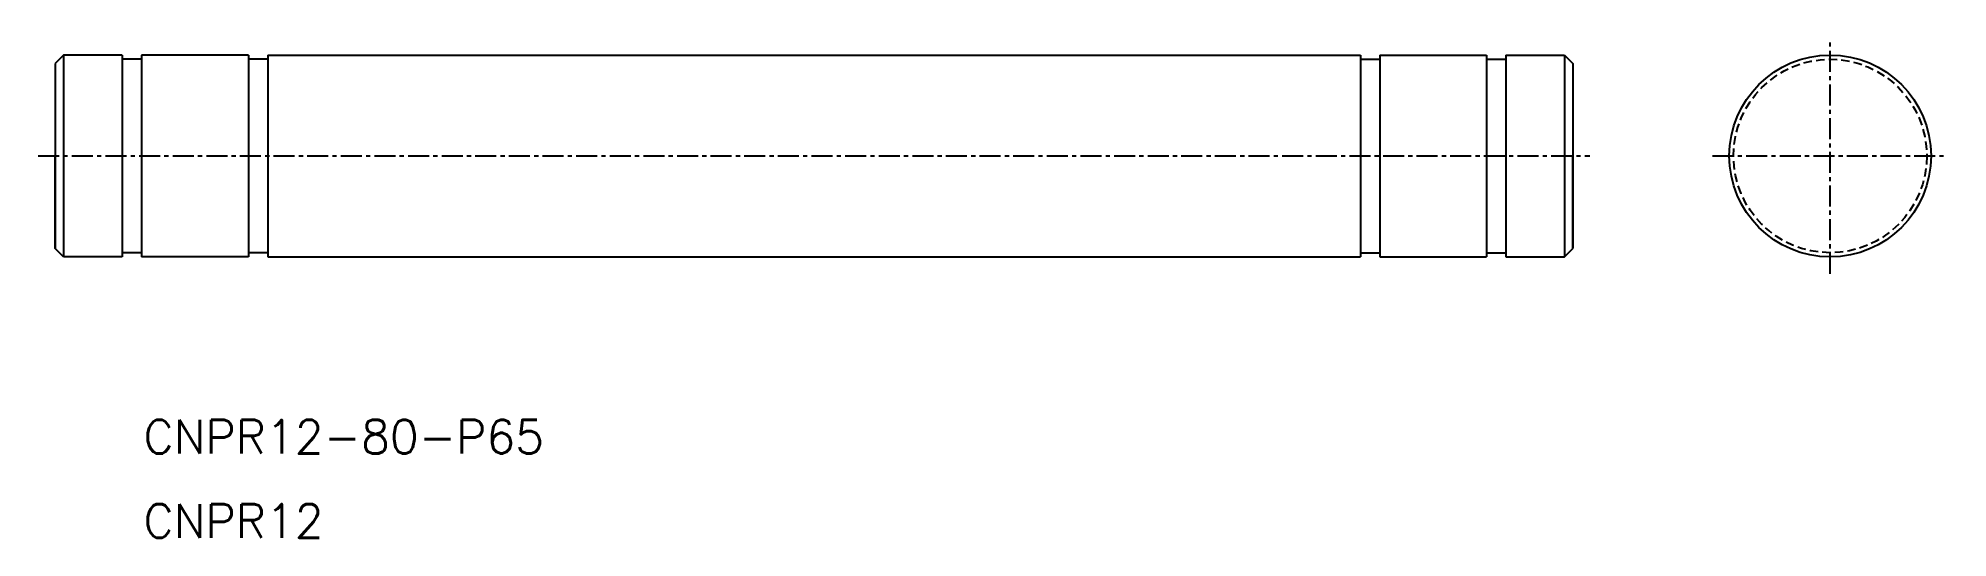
# Model space of a CAD drawing. Extents: x -19844 to -19430, y 30600 to 31040.
# Drawn here: x -19543.6 to -19430, y 31010.8 to 31040.5 of the extents above; entities outside this region: 1.
import ezdxf

# ---------------------------------------------------------------- set-up
doc = ezdxf.new("R2010")
doc.units = 0
doc.header["$PDMODE"] = 1
doc.linetypes.add('CENTER', pattern=[2, 1.25, -0.25, 0.25, -0.25])
doc.linetypes.add('DASHED', pattern=[0.75, 0.5, -0.25])
doc.layers.get('0').update_dxf_attribs({"linetype": 'CONTINUOUS'})
doc.layers.add('CENTER', color=1, linetype='CENTER')
doc.styles.add('MISUMI', font='txt.shx')

msp = doc.modelspace()

# ---------------------------------------------------------------- linework, layer by layer
at = {"color": 7, "linetype": 'CONTINUOUS'}
for p, q in [((-19542.1, 31039.47), (-19542.6, 31038.97)), ((-19542.1, 31039.47), (-19542.1, 31027.47)), ((-19538.6, 31039.47), (-19542.1, 31039.47)), ((-19538.6, 31039.47), (-19538.6, 31027.47)), ((-19531.1, 31039.47), (-19537.45, 31039.47)), ((-19537.45, 31039.47), (-19537.45, 31027.47)), ((-19531.1, 31039.47), (-19531.1, 31027.47)), ((-19529.95, 31039.47), (-19464.95, 31039.47)), ((-19529.95, 31039.47), (-19529.95, 31027.47)), ((-19464.95, 31039.47), (-19464.95, 31027.47)), ((-19463.8, 31039.47), (-19457.45, 31039.47)), ((-19463.8, 31039.47), (-19463.8, 31027.47)), ((-19457.45, 31039.47), (-19457.45, 31027.47)), ((-19456.3, 31039.47), (-19456.3, 31027.47)), ((-19456.3, 31039.47), (-19452.8, 31039.47)), ((-19452.8, 31039.47), (-19452.3, 31038.97)), ((-19452.8, 31039.47), (-19452.8, 31027.47)), ((-19542.6, 31038.97), (-19542.6, 31033.47)), ((-19542.6, 31038.97), (-19542.6, 31027.97)), ((-19537.45, 31039.22), (-19538.6, 31039.22)), ((-19529.95, 31039.22), (-19531.1, 31039.22)), ((-19464.95, 31039.22), (-19463.8, 31039.22)), ((-19457.45, 31039.22), (-19456.3, 31039.22)), ((-19452.3, 31038.97), (-19452.3, 31027.97)), ((-19542.6, 31027.97), (-19542.6, 31033.47)), ((-19452.3, 31027.97), (-19452.3, 31033.47)), ((-19542.1, 31027.47), (-19542.6, 31027.97)), ((-19452.8, 31027.47), (-19452.3, 31027.97)), ((-19538.6, 31027.47), (-19542.1, 31027.47)), ((-19537.45, 31027.72), (-19538.6, 31027.72)), ((-19531.1, 31027.47), (-19537.45, 31027.47)), ((-19529.95, 31027.72), (-19531.1, 31027.72)), ((-19529.95, 31027.47), (-19464.95, 31027.47)), ((-19464.95, 31027.72), (-19463.8, 31027.72)), ((-19463.8, 31027.47), (-19457.45, 31027.47)), ((-19457.45, 31027.72), (-19456.3, 31027.72)), ((-19456.3, 31027.47), (-19452.8, 31027.47))]:
    msp.add_line(p, q, dxfattribs=at)
msp.add_circle((-19437, 31033.47), 6, dxfattribs=at)
at = {"color": 3, "linetype": 'DASHED'}
msp.add_circle((-19437, 31033.47), 5.75, dxfattribs=at)
at = {"color": 7, "linetype": 'CONTINUOUS'}
msp.add_point((-19844.35, 30599.58), dxfattribs=at)
at = {"layer": 'CENTER', "color": 1, "linetype": 'CENTER'}
for p, q in [((-19437, 31026.47), (-19437, 31040.47)), ((-19543.6, 31033.47), (-19451.3, 31033.47)), ((-19444, 31033.47), (-19430, 31033.47))]:
    msp.add_line(p, q, dxfattribs=at)

# ---------------------------------------------------------------- texts
at = {"color": 7, "linetype": 'CONTINUOUS', "style": 'MISUMI'}
for s, p in [('CNPR12-80-P65', (-19537.34, 31015.78)), ('CNPR12', (-19537.34, 31010.78))]:
    msp.add_text(s, height=2, dxfattribs=at).set_placement(p)

doc.saveas('drawing.dxf')
